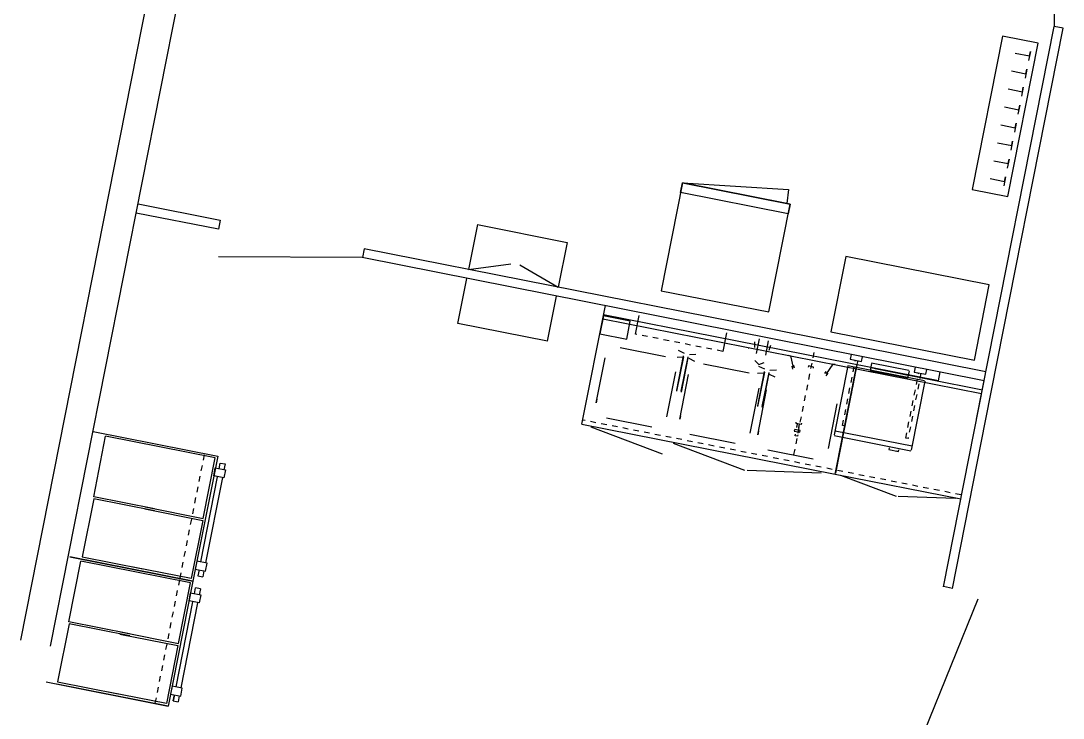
# Model space of a CAD drawing. Header units: metres. Extents: x 267365 to 277461, y 2088854 to 2108025.
# Drawn here: x 272977.82 to 272996.88, y 2096084.06 to 2096096.81 of the extents above; entities that cross this region are included whole.
import ezdxf

# ---------------------------------------------------------------- set-up
doc = ezdxf.new("R2010")
doc.units = ezdxf.units.M
for name, pattern in [('CENTER2', [1.125, 0.75, -0.125, 0.125, -0.125]), ('CONTINOUS', [2, 1, 1]), ('CONTINUA', [0]), ('DASHED', [0.75, 0.5, -0.25]), ('HIDDEN', [0.375, 0.25, -0.125])]:
    doc.linetypes.add(name, pattern=pattern)

msp = doc.modelspace()

# ---------------------------------------------------------------- linework, layer by layer
at = {"color": 30}
for p, q in [((272977.824, 2096085.48), (272984.294, 2096118.203)), ((272977.824, 2096085.48), (272984.294, 2096118.203)), ((272977.824, 2096085.48), (272984.294, 2096118.203)), ((272978.369, 2096085.373), (272984.828, 2096118.042)), ((272978.369, 2096085.373), (272984.828, 2096118.042)), ((272978.369, 2096085.373), (272984.828, 2096118.042)), ((272996.722, 2096096.705), (272996.73, 2096099.332)), ((272996.722, 2096096.705), (272996.73, 2096099.332)), ((272996.722, 2096096.705), (272996.73, 2096099.332)), ((272995.297, 2096089.526), (272996.717, 2096096.706)), ((272995.297, 2096089.526), (272996.717, 2096096.706)), ((272995.297, 2096089.526), (272996.717, 2096096.706)), ((272995.461, 2096089.493), (272996.881, 2096096.673)), ((272995.461, 2096089.493), (272996.881, 2096096.673)), ((272995.461, 2096089.493), (272996.881, 2096096.673)), ((272996.881, 2096096.673), (272996.717, 2096096.706)), ((272996.881, 2096096.673), (272996.717, 2096096.706)), ((272996.881, 2096096.673), (272996.717, 2096096.706)), ((272995.77, 2096096.527), (272995.216, 2096093.725)), ((272995.77, 2096096.527), (272995.216, 2096093.725)), ((272996.426, 2096096.398), (272995.77, 2096096.527)), ((272996.426, 2096096.398), (272995.77, 2096096.527)), ((272995.872, 2096093.596), (272996.426, 2096096.398)), ((272995.872, 2096093.596), (272996.426, 2096096.398)), ((272996.282, 2096096.249), (272996.249, 2096096.085)), ((272996.282, 2096096.249), (272996.249, 2096096.085)), ((272996.266, 2096096.167), (272996.282, 2096096.249)), ((272996.266, 2096096.167), (272996.282, 2096096.249)), ((272996.003, 2096096.219), (272996.266, 2096096.167)), ((272996.003, 2096096.219), (272996.266, 2096096.167)), ((272995.938, 2096095.891), (272996.201, 2096095.839)), ((272995.938, 2096095.891), (272996.201, 2096095.839)), ((272996.217, 2096095.921), (272996.184, 2096095.757)), ((272996.217, 2096095.921), (272996.184, 2096095.757)), ((272996.201, 2096095.839), (272996.217, 2096095.921)), ((272996.201, 2096095.839), (272996.217, 2096095.921)), ((272995.873, 2096095.563), (272996.136, 2096095.511)), ((272995.873, 2096095.563), (272996.136, 2096095.511)), ((272996.152, 2096095.593), (272996.12, 2096095.429)), ((272996.152, 2096095.593), (272996.12, 2096095.429)), ((272996.136, 2096095.511), (272996.152, 2096095.593)), ((272996.136, 2096095.511), (272996.152, 2096095.593)), ((272995.808, 2096095.235), (272996.071, 2096095.183)), ((272995.808, 2096095.235), (272996.071, 2096095.183)), ((272996.087, 2096095.265), (272996.055, 2096095.101)), ((272996.087, 2096095.265), (272996.055, 2096095.101)), ((272996.071, 2096095.183), (272996.087, 2096095.265)), ((272996.071, 2096095.183), (272996.087, 2096095.265)), ((272995.743, 2096094.906), (272996.006, 2096094.854)), ((272995.743, 2096094.906), (272996.006, 2096094.854)), ((272996.022, 2096094.936), (272995.99, 2096094.772)), ((272996.022, 2096094.936), (272995.99, 2096094.772)), ((272996.006, 2096094.854), (272996.022, 2096094.936)), ((272996.006, 2096094.854), (272996.022, 2096094.936)), ((272995.678, 2096094.578), (272995.941, 2096094.526)), ((272995.678, 2096094.578), (272995.941, 2096094.526)), ((272995.957, 2096094.608), (272995.925, 2096094.444)), ((272995.957, 2096094.608), (272995.925, 2096094.444)), ((272995.941, 2096094.526), (272995.957, 2096094.608)), ((272995.941, 2096094.526), (272995.957, 2096094.608)), ((272995.614, 2096094.25), (272995.876, 2096094.198)), ((272995.614, 2096094.25), (272995.876, 2096094.198)), ((272995.892, 2096094.28), (272995.86, 2096094.116)), ((272995.892, 2096094.28), (272995.86, 2096094.116)), ((272995.876, 2096094.198), (272995.892, 2096094.28)), ((272995.876, 2096094.198), (272995.892, 2096094.28)), ((272995.827, 2096093.952), (272995.795, 2096093.788)), ((272995.827, 2096093.952), (272995.795, 2096093.788)), ((272995.811, 2096093.87), (272995.827, 2096093.952)), ((272995.811, 2096093.87), (272995.827, 2096093.952)), ((272989.921, 2096093.843), (272989.532, 2096091.873)), ((272989.921, 2096093.843), (272989.532, 2096091.873)), ((272989.887, 2096093.667), (272989.921, 2096093.843)), ((272989.887, 2096093.667), (272989.921, 2096093.843)), ((272991.891, 2096093.454), (272989.921, 2096093.843)), ((272989.921, 2096093.843), (272991.891, 2096093.454)), ((272989.921, 2096093.843), (272989.921, 2096093.843)), ((272989.921, 2096093.843), (272991.858, 2096093.726)), ((272991.828, 2096093.466), (272989.921, 2096093.843)), ((272991.891, 2096093.454), (272989.921, 2096093.843)), ((272989.921, 2096093.843), (272991.891, 2096093.454)), ((272989.921, 2096093.843), (272989.921, 2096093.843)), ((272989.921, 2096093.843), (272991.858, 2096093.726)), ((272991.828, 2096093.466), (272989.921, 2096093.843)), ((272995.549, 2096093.922), (272995.811, 2096093.87)), ((272995.549, 2096093.922), (272995.811, 2096093.87)), ((272991.856, 2096093.278), (272989.887, 2096093.667)), ((272991.856, 2096093.278), (272989.887, 2096093.667)), ((272991.858, 2096093.726), (272991.828, 2096093.466)), ((272991.858, 2096093.726), (272991.828, 2096093.466)), ((272995.216, 2096093.725), (272995.872, 2096093.596)), ((272995.216, 2096093.725), (272995.872, 2096093.596)), ((272981.468, 2096093.159), (272979.967, 2096093.456)), ((272981.468, 2096093.159), (272979.967, 2096093.456)), ((272981.468, 2096093.159), (272979.967, 2096093.456)), ((272991.501, 2096091.484), (272991.891, 2096093.454)), ((272991.501, 2096091.484), (272991.891, 2096093.454)), ((272991.891, 2096093.454), (272991.856, 2096093.278)), ((272991.891, 2096093.454), (272991.856, 2096093.278)), ((272981.436, 2096092.996), (272979.935, 2096093.293)), ((272981.436, 2096092.996), (272979.935, 2096093.293)), ((272981.436, 2096092.996), (272979.935, 2096093.293)), ((272981.468, 2096093.16), (272981.436, 2096092.996)), ((272981.468, 2096093.16), (272981.436, 2096092.996)), ((272981.468, 2096093.16), (272981.436, 2096092.996)), ((272984.101, 2096092.638), (272984.07, 2096092.481)), ((272984.101, 2096092.638), (272984.07, 2096092.481)), ((272984.101, 2096092.638), (272984.07, 2096092.481)), ((272990.892, 2096091.296), (272984.101, 2096092.638)), ((272990.892, 2096091.296), (272984.101, 2096092.638)), ((272990.892, 2096091.296), (272984.101, 2096092.638)), ((272984.063, 2096092.482), (272981.435, 2096092.49)), ((272984.063, 2096092.482), (272981.435, 2096092.49)), ((272984.063, 2096092.482), (272981.435, 2096092.49)), ((272990.859, 2096091.132), (272984.063, 2096092.482)), ((272990.859, 2096091.132), (272984.063, 2096092.482)), ((272990.859, 2096091.132), (272984.063, 2096092.482)), ((272992.905, 2096092.501), (272992.632, 2096091.122)), ((272992.905, 2096092.501), (272992.632, 2096091.122)), ((272995.531, 2096091.982), (272992.905, 2096092.501)), ((272995.531, 2096091.982), (272992.905, 2096092.501)), ((272986.01, 2096092.261), (272986.781, 2096092.367)), ((272986.01, 2096092.261), (272986.781, 2096092.367)), ((272986.01, 2096092.261), (272986.781, 2096092.367)), ((272986.945, 2096092.344), (272987.651, 2096091.937)), ((272986.945, 2096092.344), (272987.651, 2096091.937)), ((272986.945, 2096092.344), (272987.651, 2096091.937)), ((272989.532, 2096091.873), (272991.501, 2096091.484)), ((272989.532, 2096091.873), (272991.501, 2096091.484)), ((272995.258, 2096090.603), (272995.531, 2096091.982)), ((272995.258, 2096090.603), (272995.531, 2096091.982)), ((272995.468, 2096090.391), (272990.892, 2096091.296)), ((272995.468, 2096090.391), (272990.892, 2096091.296)), ((272995.468, 2096090.391), (272990.892, 2096091.296)), ((272995.436, 2096090.227), (272990.859, 2096091.132)), ((272995.436, 2096090.227), (272990.859, 2096091.132)), ((272995.436, 2096090.227), (272990.859, 2096091.132)), ((272992.632, 2096091.122), (272995.258, 2096090.603)), ((272992.632, 2096091.122), (272995.258, 2096090.603)), ((272994.855, 2096086.429), (272995.461, 2096089.493)), ((272994.855, 2096086.429), (272995.461, 2096089.493)), ((272994.855, 2096086.429), (272995.461, 2096089.493)), ((272994.855, 2096086.429), (272994.691, 2096086.461)), ((272994.855, 2096086.429), (272994.691, 2096086.461)), ((272994.855, 2096086.429), (272994.691, 2096086.461)), ((272994.342, 2096083.802), (272995.325, 2096086.239)), ((272994.342, 2096083.802), (272995.325, 2096086.239)), ((272994.342, 2096083.802), (272995.325, 2096086.239))]:
    msp.add_line(p, q, dxfattribs=at)
at = {"color": 30, "linetype": 'ByBlock', "ltscale": 15}
for p, q in [((272986.172, 2096093.082), (272986.01, 2096092.261)), ((272986.172, 2096093.082), (272986.01, 2096092.261)), ((272986.172, 2096093.082), (272986.01, 2096092.261)), ((272986.172, 2096093.082), (272987.813, 2096092.757)), ((272986.172, 2096093.082), (272987.813, 2096092.757)), ((272986.172, 2096093.082), (272987.813, 2096092.757)), ((272987.813, 2096092.757), (272987.651, 2096091.937)), ((272987.813, 2096092.757), (272987.651, 2096091.937)), ((272987.813, 2096092.757), (272987.651, 2096091.937)), ((272985.815, 2096091.276), (272985.977, 2096092.096)), ((272985.815, 2096091.276), (272985.977, 2096092.096)), ((272985.815, 2096091.276), (272985.977, 2096092.096)), ((272987.456, 2096090.951), (272987.618, 2096091.772)), ((272987.456, 2096090.951), (272987.618, 2096091.772)), ((272987.456, 2096090.951), (272987.618, 2096091.772)), ((272987.456, 2096090.951), (272985.815, 2096091.276)), ((272987.456, 2096090.951), (272985.815, 2096091.276)), ((272987.456, 2096090.951), (272985.815, 2096091.276))]:
    msp.add_line(p, q, dxfattribs=at)
at = {"color": 30, "linetype": 'ByBlock'}
msp.add_line((272988.083, 2096089.433), (272988.512, 2096091.603), dxfattribs=at)
msp.add_line((272988.083, 2096089.433), (272988.512, 2096091.603), dxfattribs=at)
msp.add_line((272988.083, 2096089.433), (272988.512, 2096091.603), dxfattribs=at)
at = {"color": 30, "ltscale": 0.1}
for p, q in [((272988.474, 2096091.413), (272988.409, 2096091.084)), ((272988.474, 2096091.413), (272988.409, 2096091.084)), ((272988.966, 2096091.315), (272988.474, 2096091.413)), ((272988.966, 2096091.315), (272988.474, 2096091.413)), ((272994.6, 2096090.222), (272988.478, 2096091.432)), ((272994.6, 2096090.222), (272988.478, 2096091.432)), ((272994.6, 2096090.222), (272988.478, 2096091.432)), ((272988.902, 2096090.987), (272988.966, 2096091.315)), ((272988.902, 2096090.987), (272988.966, 2096091.315)), ((272988.409, 2096091.084), (272988.902, 2096090.987)), ((272988.409, 2096091.084), (272988.902, 2096090.987)), ((272991.322, 2096090.99), (272991.27, 2096090.724)), ((272991.322, 2096090.99), (272991.27, 2096090.724)), ((272991.322, 2096090.99), (272991.27, 2096090.724)), ((272991.49, 2096090.957), (272991.437, 2096090.691)), ((272991.49, 2096090.957), (272991.437, 2096090.691)), ((272991.49, 2096090.957), (272991.437, 2096090.691)), ((272989.613, 2096090.665), (272988.782, 2096090.829)), ((272989.613, 2096090.665), (272988.782, 2096090.829)), ((272989.613, 2096090.665), (272988.782, 2096090.829)), ((272989.956, 2096090.726), (272989.848, 2096090.778)), ((272989.956, 2096090.726), (272989.848, 2096090.778)), ((272989.956, 2096090.726), (272989.848, 2096090.778)), ((272990.049, 2096090.707), (272990.168, 2096090.715)), ((272990.049, 2096090.707), (272990.168, 2096090.715)), ((272990.049, 2096090.707), (272990.168, 2096090.715)), ((272988.344, 2096089.824), (272988.507, 2096090.645)), ((272988.344, 2096089.824), (272988.507, 2096090.645)), ((272988.344, 2096089.824), (272988.507, 2096090.645)), ((272989.937, 2096090.663), (272989.812, 2096090.036)), ((272989.937, 2096090.663), (272989.812, 2096090.036)), ((272989.937, 2096090.663), (272989.812, 2096090.036)), ((272989.816, 2096090.051), (272989.94, 2096090.679)), ((272989.816, 2096090.051), (272989.94, 2096090.679)), ((272989.816, 2096090.051), (272989.94, 2096090.679)), ((272989.942, 2096090.657), (272989.823, 2096090.65)), ((272989.942, 2096090.657), (272989.823, 2096090.65)), ((272989.942, 2096090.657), (272989.823, 2096090.65)), ((272990.019, 2096090.647), (272989.895, 2096090.02)), ((272990.019, 2096090.647), (272989.895, 2096090.02)), ((272990.019, 2096090.647), (272989.895, 2096090.02)), ((272989.898, 2096090.035), (272990.022, 2096090.663)), ((272989.898, 2096090.035), (272990.022, 2096090.663)), ((272989.898, 2096090.035), (272990.022, 2096090.663)), ((272990.035, 2096090.639), (272990.142, 2096090.587)), ((272990.035, 2096090.639), (272990.142, 2096090.587)), ((272990.035, 2096090.639), (272990.142, 2096090.587)), ((272991.139, 2096090.363), (272990.308, 2096090.528)), ((272991.139, 2096090.363), (272990.308, 2096090.528)), ((272991.139, 2096090.363), (272990.308, 2096090.528)), ((272991.32, 2096090.526), (272991.243, 2096090.595)), ((272991.32, 2096090.526), (272991.243, 2096090.595)), ((272991.32, 2096090.526), (272991.243, 2096090.595)), ((272991.32, 2096090.526), (272991.417, 2096090.561)), ((272991.32, 2096090.526), (272991.417, 2096090.561)), ((272991.32, 2096090.526), (272991.417, 2096090.561)), ((272989.635, 2096089.569), (272989.797, 2096090.39)), ((272989.635, 2096089.569), (272989.797, 2096090.39)), ((272989.635, 2096089.569), (272989.797, 2096090.39)), ((272989.87, 2096089.523), (272990.033, 2096090.343)), ((272989.87, 2096089.523), (272990.033, 2096090.343)), ((272989.87, 2096089.523), (272990.033, 2096090.343)), ((272991.411, 2096090.367), (272991.292, 2096090.359)), ((272991.411, 2096090.367), (272991.292, 2096090.359)), ((272991.411, 2096090.367), (272991.292, 2096090.359)), ((272991.419, 2096090.381), (272991.295, 2096089.753)), ((272991.419, 2096090.381), (272991.295, 2096089.753)), ((272991.419, 2096090.381), (272991.295, 2096089.753)), ((272991.298, 2096089.769), (272991.422, 2096090.396)), ((272991.298, 2096089.769), (272991.422, 2096090.396)), ((272991.298, 2096089.769), (272991.422, 2096090.396)), ((272991.425, 2096090.435), (272991.317, 2096090.488)), ((272991.425, 2096090.435), (272991.317, 2096090.488)), ((272991.425, 2096090.435), (272991.317, 2096090.488)), ((272991.501, 2096090.365), (272991.377, 2096089.737)), ((272991.501, 2096090.365), (272991.377, 2096089.737)), ((272991.501, 2096090.365), (272991.377, 2096089.737)), ((272991.38, 2096089.753), (272991.504, 2096090.38)), ((272991.38, 2096089.753), (272991.504, 2096090.38)), ((272991.38, 2096089.753), (272991.504, 2096090.38)), ((272991.504, 2096090.349), (272991.611, 2096090.296)), ((272991.504, 2096090.349), (272991.611, 2096090.296)), ((272991.504, 2096090.349), (272991.611, 2096090.296)), ((272991.518, 2096090.417), (272991.637, 2096090.425)), ((272991.518, 2096090.417), (272991.637, 2096090.425)), ((272991.518, 2096090.417), (272991.637, 2096090.425)), ((272992.225, 2096090.496), (272992.221, 2096090.473)), ((272992.225, 2096090.496), (272992.221, 2096090.473)), ((272992.225, 2096090.496), (272992.221, 2096090.473)), ((272992.318, 2096090.477), (272992.225, 2096090.496)), ((272992.318, 2096090.477), (272992.225, 2096090.496)), ((272992.318, 2096090.477), (272992.225, 2096090.496)), ((272992.314, 2096090.454), (272992.318, 2096090.477)), ((272992.314, 2096090.454), (272992.318, 2096090.477)), ((272992.314, 2096090.454), (272992.318, 2096090.477)), ((272992.946, 2096090.499), (272992.696, 2096089.235)), ((272992.946, 2096090.499), (272992.696, 2096089.235)), ((272992.946, 2096090.499), (272992.696, 2096089.235)), ((272994.348, 2096090.222), (272992.946, 2096090.499)), ((272994.348, 2096090.222), (272992.946, 2096090.499)), ((272994.348, 2096090.222), (272992.946, 2096090.499)), ((272994.355, 2096090.221), (272994.105, 2096088.956)), ((272994.355, 2096090.221), (272994.105, 2096088.956)), ((272994.355, 2096090.221), (272994.105, 2096088.956)), ((272991.161, 2096089.268), (272991.323, 2096090.088)), ((272991.161, 2096089.268), (272991.323, 2096090.088)), ((272991.161, 2096089.268), (272991.323, 2096090.088)), ((272991.298, 2096089.24), (272991.46, 2096090.061)), ((272991.298, 2096089.24), (272991.46, 2096090.061)), ((272991.298, 2096089.24), (272991.46, 2096090.061)), ((272988.357, 2096089.889), (272988.344, 2096089.824)), ((272988.357, 2096089.889), (272988.344, 2096089.824)), ((272988.357, 2096089.889), (272988.344, 2096089.824)), ((272992.588, 2096088.985), (272992.751, 2096089.806)), ((272992.588, 2096088.985), (272992.751, 2096089.806)), ((272992.588, 2096088.985), (272992.751, 2096089.806)), ((272989.883, 2096089.587), (272989.87, 2096089.523)), ((272989.883, 2096089.587), (272989.87, 2096089.523)), ((272989.883, 2096089.587), (272989.87, 2096089.523)), ((272988.529, 2096089.549), (272989.36, 2096089.385)), ((272988.529, 2096089.549), (272989.36, 2096089.385)), ((272988.529, 2096089.549), (272989.36, 2096089.385)), ((272992.013, 2096089.374), (272992.025, 2096089.434)), ((272992.013, 2096089.374), (272992.025, 2096089.434)), ((272992.013, 2096089.374), (272992.025, 2096089.434)), ((272992.014, 2096089.379), (272992.026, 2096089.44)), ((272992.014, 2096089.379), (272992.026, 2096089.44)), ((272992.014, 2096089.379), (272992.026, 2096089.44)), ((272992.048, 2096089.367), (272992.06, 2096089.427)), ((272992.048, 2096089.367), (272992.06, 2096089.427)), ((272992.048, 2096089.367), (272992.06, 2096089.427)), ((272992.049, 2096089.372), (272992.061, 2096089.433)), ((272992.049, 2096089.372), (272992.061, 2096089.433)), ((272992.049, 2096089.372), (272992.061, 2096089.433)), ((272979.146, 2096089.3), (272981.423, 2096088.85)), ((272979.146, 2096089.3), (272981.423, 2096088.85)), ((272979.146, 2096089.3), (272981.423, 2096088.85)), ((272979.156, 2096088.105), (272979.375, 2096089.215)), ((272979.156, 2096088.105), (272979.375, 2096089.215)), ((272979.156, 2096088.105), (272979.375, 2096089.215)), ((272981.376, 2096088.819), (272979.375, 2096089.215)), ((272981.376, 2096088.819), (272979.375, 2096089.215)), ((272981.376, 2096088.819), (272979.375, 2096089.215)), ((272990.055, 2096089.248), (272990.886, 2096089.083)), ((272990.055, 2096089.248), (272990.886, 2096089.083)), ((272990.055, 2096089.248), (272990.886, 2096089.083)), ((272991.311, 2096089.305), (272991.298, 2096089.24)), ((272991.311, 2096089.305), (272991.298, 2096089.24)), ((272991.311, 2096089.305), (272991.298, 2096089.24)), ((272991.973, 2096089.337), (272991.966, 2096089.303)), ((272991.973, 2096089.337), (272991.966, 2096089.303)), ((272991.973, 2096089.337), (272991.966, 2096089.303)), ((272991.966, 2096089.303), (272992.064, 2096089.283)), ((272991.966, 2096089.303), (272992.064, 2096089.283)), ((272991.966, 2096089.303), (272992.064, 2096089.283)), ((272992.071, 2096089.318), (272991.973, 2096089.337)), ((272992.071, 2096089.318), (272991.973, 2096089.337)), ((272992.071, 2096089.318), (272991.973, 2096089.337)), ((272992.064, 2096089.283), (272992.071, 2096089.318)), ((272992.064, 2096089.283), (272992.071, 2096089.318)), ((272992.064, 2096089.283), (272992.071, 2096089.318)), ((272992.694, 2096089.224), (272994.096, 2096088.947)), ((272992.694, 2096089.224), (272994.096, 2096088.947)), ((272992.694, 2096089.224), (272994.096, 2096088.947)), ((272981.423, 2096088.85), (272980.971, 2096086.564)), ((272981.423, 2096088.85), (272980.971, 2096086.564)), ((272981.423, 2096088.85), (272980.971, 2096086.564)), ((272981.157, 2096087.71), (272981.376, 2096088.819)), ((272981.157, 2096087.71), (272981.376, 2096088.819)), ((272981.157, 2096087.71), (272981.376, 2096088.819)), ((272991.482, 2096088.965), (272992.313, 2096088.801)), ((272991.482, 2096088.965), (272992.313, 2096088.801)), ((272991.482, 2096088.965), (272992.313, 2096088.801)), ((272981.351, 2096088.485), (272981.379, 2096088.631)), ((272981.351, 2096088.485), (272981.379, 2096088.631)), ((272981.351, 2096088.485), (272981.379, 2096088.631)), ((272981.379, 2096088.631), (272981.564, 2096088.595)), ((272981.379, 2096088.631), (272981.564, 2096088.595)), ((272981.379, 2096088.631), (272981.564, 2096088.595)), ((272981.45, 2096088.617), (272981.471, 2096088.722)), ((272981.45, 2096088.617), (272981.471, 2096088.722)), ((272981.45, 2096088.617), (272981.471, 2096088.722)), ((272981.471, 2096088.722), (272981.558, 2096088.704)), ((272981.471, 2096088.722), (272981.558, 2096088.704)), ((272981.471, 2096088.722), (272981.558, 2096088.704)), ((272981.558, 2096088.704), (272981.538, 2096088.6)), ((272981.558, 2096088.704), (272981.538, 2096088.6)), ((272981.558, 2096088.704), (272981.538, 2096088.6)), ((272981.114, 2096086.915), (272981.421, 2096088.471)), ((272981.114, 2096086.915), (272981.421, 2096088.471)), ((272981.114, 2096086.915), (272981.421, 2096088.471)), ((272981.509, 2096088.454), (272981.201, 2096086.898)), ((272981.509, 2096088.454), (272981.201, 2096086.898)), ((272981.509, 2096088.454), (272981.201, 2096086.898)), ((272981.536, 2096088.449), (272981.351, 2096088.485)), ((272981.536, 2096088.449), (272981.351, 2096088.485)), ((272981.536, 2096088.449), (272981.351, 2096088.485)), ((272981.564, 2096088.595), (272981.536, 2096088.449)), ((272981.564, 2096088.595), (272981.536, 2096088.449)), ((272981.564, 2096088.595), (272981.536, 2096088.449)), ((272979.157, 2096088.065), (272978.948, 2096087.005)), ((272979.157, 2096088.065), (272978.948, 2096087.005)), ((272979.157, 2096088.065), (272978.948, 2096087.005)), ((272980.265, 2096087.886), (272979.156, 2096088.105)), ((272980.265, 2096087.886), (272979.156, 2096088.105)), ((272980.265, 2096087.886), (272979.156, 2096088.105)), ((272980.267, 2096087.845), (272979.157, 2096088.065)), ((272980.267, 2096087.845), (272979.157, 2096088.065)), ((272980.267, 2096087.845), (272979.157, 2096088.065)), ((272980.089, 2096087.881), (272981.149, 2096087.671)), ((272980.089, 2096087.881), (272981.149, 2096087.671)), ((272980.089, 2096087.881), (272981.149, 2096087.671)), ((272980.097, 2096087.919), (272981.157, 2096087.71)), ((272980.097, 2096087.919), (272981.157, 2096087.71)), ((272980.097, 2096087.919), (272981.157, 2096087.71)), ((272981.149, 2096087.671), (272980.94, 2096086.611)), ((272981.149, 2096087.671), (272980.94, 2096086.611)), ((272981.149, 2096087.671), (272980.94, 2096086.611)), ((272978.704, 2096085.819), (272978.923, 2096086.929)), ((272978.704, 2096085.819), (272978.923, 2096086.929)), ((272978.704, 2096085.819), (272978.923, 2096086.929)), ((272980.971, 2096086.564), (272978.721, 2096087.009)), ((272978.721, 2096087.009), (272980.971, 2096086.564)), ((272980.971, 2096086.564), (272978.721, 2096087.009)), ((272978.721, 2096087.009), (272980.971, 2096086.564)), ((272980.971, 2096086.564), (272978.721, 2096087.009)), ((272978.721, 2096087.009), (272980.971, 2096086.564)), ((272980.924, 2096086.533), (272978.923, 2096086.929)), ((272980.924, 2096086.533), (272978.923, 2096086.929)), ((272980.924, 2096086.533), (272978.923, 2096086.929)), ((272978.948, 2096087.005), (272980.057, 2096086.785)), ((272978.948, 2096087.005), (272980.057, 2096086.785)), ((272978.948, 2096087.005), (272980.057, 2096086.785)), ((272981.043, 2096086.929), (272981.014, 2096086.783)), ((272981.043, 2096086.929), (272981.014, 2096086.783)), ((272981.043, 2096086.929), (272981.014, 2096086.783)), ((272981.228, 2096086.892), (272981.043, 2096086.929)), ((272981.228, 2096086.892), (272981.043, 2096086.929)), ((272981.228, 2096086.892), (272981.043, 2096086.929)), ((272980.94, 2096086.611), (272979.879, 2096086.82)), ((272980.94, 2096086.611), (272979.879, 2096086.82)), ((272980.94, 2096086.611), (272979.879, 2096086.82)), ((272981.014, 2096086.783), (272981.199, 2096086.747)), ((272981.014, 2096086.783), (272981.199, 2096086.747)), ((272981.014, 2096086.783), (272981.199, 2096086.747)), ((272981.085, 2096086.769), (272981.063, 2096086.66)), ((272981.085, 2096086.769), (272981.063, 2096086.66)), ((272981.085, 2096086.769), (272981.063, 2096086.66)), ((272981.172, 2096086.752), (272981.151, 2096086.642)), ((272981.172, 2096086.752), (272981.151, 2096086.642)), ((272981.172, 2096086.752), (272981.151, 2096086.642)), ((272981.199, 2096086.747), (272981.228, 2096086.892)), ((272981.199, 2096086.747), (272981.228, 2096086.892)), ((272981.199, 2096086.747), (272981.228, 2096086.892)), ((272980.971, 2096086.564), (272980.519, 2096084.278)), ((272980.971, 2096086.564), (272980.519, 2096084.278)), ((272980.971, 2096086.564), (272980.519, 2096084.278)), ((272980.705, 2096085.424), (272980.924, 2096086.533)), ((272980.705, 2096085.424), (272980.924, 2096086.533)), ((272980.705, 2096085.424), (272980.924, 2096086.533)), ((272981.063, 2096086.66), (272981.151, 2096086.642)), ((272981.063, 2096086.66), (272981.151, 2096086.642)), ((272981.063, 2096086.66), (272981.151, 2096086.642)), ((272980.899, 2096086.199), (272980.927, 2096086.345)), ((272980.899, 2096086.199), (272980.927, 2096086.345)), ((272980.899, 2096086.199), (272980.927, 2096086.345)), ((272980.927, 2096086.345), (272981.112, 2096086.309)), ((272980.927, 2096086.345), (272981.112, 2096086.309)), ((272980.927, 2096086.345), (272981.112, 2096086.309)), ((272980.998, 2096086.331), (272981.02, 2096086.441)), ((272980.998, 2096086.331), (272981.02, 2096086.441)), ((272980.998, 2096086.331), (272981.02, 2096086.441)), ((272981.107, 2096086.423), (272981.02, 2096086.441)), ((272981.107, 2096086.423), (272981.02, 2096086.441)), ((272981.107, 2096086.423), (272981.02, 2096086.441)), ((272981.107, 2096086.423), (272981.086, 2096086.314)), ((272981.107, 2096086.423), (272981.086, 2096086.314)), ((272981.107, 2096086.423), (272981.086, 2096086.314)), ((272980.662, 2096084.629), (272980.969, 2096086.185)), ((272980.662, 2096084.629), (272980.969, 2096086.185)), ((272980.662, 2096084.629), (272980.969, 2096086.185)), ((272981.057, 2096086.168), (272980.749, 2096084.612)), ((272981.057, 2096086.168), (272980.749, 2096084.612)), ((272981.057, 2096086.168), (272980.749, 2096084.612)), ((272981.084, 2096086.163), (272980.899, 2096086.199)), ((272981.084, 2096086.163), (272980.899, 2096086.199)), ((272981.084, 2096086.163), (272980.899, 2096086.199)), ((272981.112, 2096086.309), (272981.084, 2096086.163)), ((272981.112, 2096086.309), (272981.084, 2096086.163)), ((272981.112, 2096086.309), (272981.084, 2096086.163)), ((272978.705, 2096085.779), (272978.496, 2096084.718)), ((272978.705, 2096085.779), (272978.496, 2096084.718)), ((272978.705, 2096085.779), (272978.496, 2096084.718)), ((272979.813, 2096085.6), (272978.704, 2096085.819)), ((272979.813, 2096085.6), (272978.704, 2096085.819)), ((272979.813, 2096085.6), (272978.704, 2096085.819)), ((272979.815, 2096085.559), (272978.705, 2096085.779)), ((272979.815, 2096085.559), (272978.705, 2096085.779)), ((272979.815, 2096085.559), (272978.705, 2096085.779)), ((272979.637, 2096085.594), (272980.697, 2096085.385)), ((272979.637, 2096085.594), (272980.697, 2096085.385)), ((272979.637, 2096085.594), (272980.697, 2096085.385)), ((272979.645, 2096085.633), (272980.705, 2096085.424)), ((272979.645, 2096085.633), (272980.705, 2096085.424)), ((272979.645, 2096085.633), (272980.705, 2096085.424)), ((272980.697, 2096085.385), (272980.488, 2096084.325)), ((272980.697, 2096085.385), (272980.488, 2096084.325)), ((272980.697, 2096085.385), (272980.488, 2096084.325)), ((272978.288, 2096084.719), (272980.519, 2096084.278)), ((272978.288, 2096084.719), (272980.519, 2096084.278)), ((272978.288, 2096084.719), (272980.519, 2096084.278)), ((272980.519, 2096084.278), (272978.485, 2096084.68)), ((272980.519, 2096084.278), (272978.485, 2096084.68)), ((272980.519, 2096084.278), (272978.485, 2096084.68)), ((272978.496, 2096084.718), (272979.605, 2096084.499)), ((272978.496, 2096084.718), (272979.605, 2096084.499)), ((272978.496, 2096084.718), (272979.605, 2096084.499)), ((272980.591, 2096084.643), (272980.562, 2096084.497)), ((272980.591, 2096084.643), (272980.562, 2096084.497)), ((272980.591, 2096084.643), (272980.562, 2096084.497)), ((272980.776, 2096084.606), (272980.591, 2096084.643)), ((272980.776, 2096084.606), (272980.591, 2096084.643)), ((272980.776, 2096084.606), (272980.591, 2096084.643)), ((272980.488, 2096084.325), (272979.427, 2096084.534)), ((272980.488, 2096084.325), (272979.427, 2096084.534)), ((272980.488, 2096084.325), (272979.427, 2096084.534)), ((272980.562, 2096084.497), (272980.747, 2096084.46)), ((272980.562, 2096084.497), (272980.747, 2096084.46)), ((272980.562, 2096084.497), (272980.747, 2096084.46)), ((272980.611, 2096084.374), (272980.633, 2096084.483)), ((272980.633, 2096084.483), (272980.611, 2096084.374)), ((272980.611, 2096084.374), (272980.633, 2096084.483)), ((272980.633, 2096084.483), (272980.611, 2096084.374)), ((272980.611, 2096084.374), (272980.633, 2096084.483)), ((272980.633, 2096084.483), (272980.611, 2096084.374)), ((272980.72, 2096084.466), (272980.699, 2096084.356)), ((272980.72, 2096084.466), (272980.699, 2096084.356)), ((272980.72, 2096084.466), (272980.699, 2096084.356)), ((272980.747, 2096084.46), (272980.776, 2096084.606)), ((272980.747, 2096084.46), (272980.776, 2096084.606)), ((272980.747, 2096084.46), (272980.776, 2096084.606)), ((272980.611, 2096084.374), (272980.699, 2096084.356)), ((272980.611, 2096084.374), (272980.699, 2096084.356)), ((272980.611, 2096084.374), (272980.699, 2096084.356))]:
    msp.add_line(p, q, dxfattribs=at)
at = {"color": 30, "linetype": 'CONTINUA', "ltscale": 0.1}
for p, q in [((272988.464, 2096091.36), (272995.389, 2096089.991)), ((272988.464, 2096091.36), (272995.389, 2096089.991)), ((272988.464, 2096091.36), (272995.389, 2096089.991)), ((272993.376, 2096090.542), (272993.35, 2096090.412)), ((272993.376, 2096090.542), (272993.35, 2096090.412)), ((272993.376, 2096090.542), (272993.35, 2096090.412)), ((272994.059, 2096090.411), (272993.377, 2096090.546)), ((272994.059, 2096090.411), (272993.377, 2096090.546)), ((272994.059, 2096090.411), (272993.377, 2096090.546)), ((272992.714, 2096088.518), (272993.103, 2096090.487)), ((272992.714, 2096088.518), (272993.103, 2096090.487)), ((272992.714, 2096088.518), (272993.103, 2096090.487)), ((272993.109, 2096090.516), (272992.717, 2096088.536)), ((272993.109, 2096090.516), (272992.717, 2096088.536)), ((272993.109, 2096090.516), (272992.717, 2096088.536)), ((272993.351, 2096090.415), (272994.044, 2096090.278)), ((272993.351, 2096090.415), (272994.044, 2096090.278)), ((272993.351, 2096090.415), (272994.044, 2096090.278)), ((272994.05, 2096090.325), (272993.362, 2096090.461)), ((272994.05, 2096090.325), (272993.362, 2096090.461)), ((272994.05, 2096090.325), (272993.362, 2096090.461)), ((272993.444, 2096090.45), (272995.404, 2096090.063)), ((272993.444, 2096090.45), (272995.404, 2096090.063)), ((272993.444, 2096090.45), (272995.404, 2096090.063)), ((272994.043, 2096090.275), (272994.069, 2096090.405)), ((272994.043, 2096090.275), (272994.069, 2096090.405)), ((272994.043, 2096090.275), (272994.069, 2096090.405)), ((272994.626, 2096090.389), (272994.593, 2096090.223)), ((272994.626, 2096090.389), (272994.593, 2096090.223)), ((272994.626, 2096090.389), (272994.593, 2096090.223)), ((272994.695, 2096086.46), (272995.436, 2096090.227)), ((272994.695, 2096086.46), (272995.436, 2096090.227)), ((272994.695, 2096086.46), (272995.436, 2096090.227)), ((272988.083, 2096089.433), (272992.714, 2096088.518)), ((272988.083, 2096089.433), (272992.714, 2096088.518)), ((272988.083, 2096089.433), (272992.714, 2096088.518)), ((272988.245, 2096089.384), (272989.55, 2096088.887)), ((272988.245, 2096089.384), (272989.55, 2096088.887)), ((272988.245, 2096089.384), (272989.55, 2096088.887)), ((272989.751, 2096089.086), (272991.057, 2096088.589)), ((272989.751, 2096089.086), (272991.057, 2096088.589)), ((272989.751, 2096089.086), (272991.057, 2096088.589)), ((272992.455, 2096088.539), (272991.105, 2096088.584)), ((272992.455, 2096088.539), (272991.105, 2096088.584)), ((272992.455, 2096088.539), (272991.105, 2096088.584)), ((272992.714, 2096088.518), (272995.008, 2096088.064)), ((272992.714, 2096088.518), (272995.008, 2096088.064)), ((272992.714, 2096088.518), (272995.008, 2096088.064)), ((272992.81, 2096088.5), (272993.826, 2096088.113)), ((272992.81, 2096088.5), (272993.826, 2096088.113)), ((272992.81, 2096088.5), (272993.826, 2096088.113)), ((272994.913, 2096088.074), (272993.863, 2096088.109)), ((272994.913, 2096088.074), (272993.863, 2096088.109)), ((272994.913, 2096088.074), (272993.863, 2096088.109))]:
    msp.add_line(p, q, dxfattribs=at)
at = {"color": 30, "linetype": 'Continuous', "ltscale": 0.1}
for p, q in [((272989.061, 2096091.079), (272989.128, 2096091.418)), ((272989.061, 2096091.079), (272989.128, 2096091.418)), ((272989.061, 2096091.079), (272989.128, 2096091.418)), ((272990.723, 2096091.103), (272990.656, 2096090.763)), ((272990.723, 2096091.103), (272990.656, 2096090.763)), ((272990.723, 2096091.103), (272990.656, 2096090.763)), ((272993.007, 2096090.707), (272992.989, 2096090.618)), ((272993.007, 2096090.707), (272992.989, 2096090.618)), ((272993.007, 2096090.707), (272992.989, 2096090.618)), ((272992.989, 2096090.618), (272993.197, 2096090.577)), ((272992.989, 2096090.618), (272993.197, 2096090.577)), ((272992.989, 2096090.618), (272993.197, 2096090.577)), ((272993.197, 2096090.577), (272993.215, 2096090.666)), ((272993.197, 2096090.577), (272993.215, 2096090.666)), ((272993.197, 2096090.577), (272993.215, 2096090.666)), ((272994.178, 2096090.475), (272994.16, 2096090.386)), ((272994.178, 2096090.475), (272994.16, 2096090.386)), ((272994.178, 2096090.475), (272994.16, 2096090.386)), ((272994.16, 2096090.386), (272994.368, 2096090.345)), ((272994.16, 2096090.386), (272994.368, 2096090.345)), ((272994.16, 2096090.386), (272994.368, 2096090.345)), ((272994.368, 2096090.345), (272994.386, 2096090.434)), ((272994.368, 2096090.345), (272994.386, 2096090.434)), ((272994.368, 2096090.345), (272994.386, 2096090.434)), ((272992.713, 2096089.313), (272994.119, 2096089.035)), ((272992.713, 2096089.313), (272994.119, 2096089.035)), ((272992.713, 2096089.313), (272994.119, 2096089.035)), ((272993.701, 2096088.997), (272993.695, 2096088.968)), ((272993.701, 2096088.997), (272993.695, 2096088.968)), ((272993.701, 2096088.997), (272993.695, 2096088.968)), ((272993.695, 2096088.968), (272993.871, 2096088.933)), ((272993.695, 2096088.968), (272993.871, 2096088.933)), ((272993.695, 2096088.968), (272993.871, 2096088.933)), ((272993.871, 2096088.933), (272993.842, 2096088.939)), ((272993.871, 2096088.933), (272993.842, 2096088.939)), ((272993.871, 2096088.933), (272993.842, 2096088.939)), ((272993.871, 2096088.933), (272993.877, 2096088.961)), ((272993.871, 2096088.933), (272993.877, 2096088.961)), ((272993.871, 2096088.933), (272993.877, 2096088.961))]:
    msp.add_line(p, q, dxfattribs=at)
at = {"color": 30, "linetype": 'CENTER2', "ltscale": 0.1}
for p, q in [((272990.656, 2096090.763), (272989.061, 2096091.079)), ((272990.656, 2096090.763), (272989.061, 2096091.079)), ((272990.656, 2096090.763), (272989.061, 2096091.079)), ((272992.322, 2096090.742), (272991.941, 2096088.817)), ((272992.322, 2096090.742), (272991.941, 2096088.817)), ((272992.322, 2096090.742), (272991.941, 2096088.817))]:
    msp.add_line(p, q, dxfattribs=at)
at = {"color": 30, "linetype": 'DASHED', "ltscale": 0.1}
for p, q in [((272991.241, 2096090.837), (272991.25, 2096091.007)), ((272991.241, 2096090.837), (272991.25, 2096091.007)), ((272991.241, 2096090.837), (272991.25, 2096091.007)), ((272991.503, 2096090.785), (272991.56, 2096090.946)), ((272991.503, 2096090.785), (272991.56, 2096090.946)), ((272991.503, 2096090.785), (272991.56, 2096090.946)), ((272991.127, 2096090.823), (272991.136, 2096090.821)), ((272991.127, 2096090.823), (272991.136, 2096090.821)), ((272991.127, 2096090.823), (272991.136, 2096090.821)), ((272992.848, 2096089.407), (272993.084, 2096090.602)), ((272992.848, 2096089.407), (272993.084, 2096090.602)), ((272992.848, 2096089.407), (272993.084, 2096090.602)), ((272993.125, 2096090.594), (272992.889, 2096089.399)), ((272993.125, 2096090.594), (272992.889, 2096089.399)), ((272993.125, 2096090.594), (272992.889, 2096089.399)), ((272994.004, 2096089.178), (272994.24, 2096090.373)), ((272994.004, 2096089.178), (272994.24, 2096090.373)), ((272994.004, 2096089.178), (272994.24, 2096090.373)), ((272994.281, 2096090.365), (272994.045, 2096089.17)), ((272994.281, 2096090.365), (272994.045, 2096089.17)), ((272994.281, 2096090.365), (272994.045, 2096089.17)), ((272992.889, 2096089.399), (272992.848, 2096089.407)), ((272992.889, 2096089.399), (272992.848, 2096089.407)), ((272992.889, 2096089.399), (272992.848, 2096089.407)), ((272994.045, 2096089.17), (272994.004, 2096089.178)), ((272994.045, 2096089.17), (272994.004, 2096089.178)), ((272994.045, 2096089.17), (272994.004, 2096089.178)), ((272980.735, 2096086.617), (272981.183, 2096088.881)), ((272980.735, 2096086.617), (272981.183, 2096088.881)), ((272980.735, 2096086.617), (272981.183, 2096088.881)), ((272980.283, 2096084.331), (272980.731, 2096086.595)), ((272980.283, 2096084.331), (272980.731, 2096086.595)), ((272980.283, 2096084.331), (272980.731, 2096086.595))]:
    msp.add_line(p, q, dxfattribs=at)
at = {"color": 30, "linetype": 'CONTINOUS', "ltscale": 0.1}
for p, q in [((272991.853, 2096090.691), (272991.897, 2096090.682)), ((272991.853, 2096090.691), (272991.897, 2096090.682)), ((272991.853, 2096090.691), (272991.897, 2096090.682)), ((272991.897, 2096090.682), (272991.943, 2096090.47)), ((272991.897, 2096090.682), (272991.943, 2096090.47)), ((272991.897, 2096090.682), (272991.943, 2096090.47)), ((272992.669, 2096090.529), (272992.546, 2096090.351)), ((272992.669, 2096090.529), (272992.546, 2096090.351)), ((272992.669, 2096090.529), (272992.546, 2096090.351)), ((272992.714, 2096090.521), (272992.669, 2096090.529)), ((272992.714, 2096090.521), (272992.669, 2096090.529)), ((272992.714, 2096090.521), (272992.669, 2096090.529)), ((272991.92, 2096090.495), (272991.934, 2096090.44)), ((272991.92, 2096090.495), (272991.934, 2096090.44)), ((272991.92, 2096090.495), (272991.934, 2096090.44)), ((272991.967, 2096090.465), (272991.956, 2096090.511)), ((272991.967, 2096090.465), (272991.956, 2096090.511)), ((272991.967, 2096090.465), (272991.956, 2096090.511)), ((272992.522, 2096090.356), (272992.55, 2096090.394)), ((272992.522, 2096090.356), (272992.55, 2096090.394)), ((272992.522, 2096090.356), (272992.55, 2096090.394)), ((272992.577, 2096090.366), (272992.542, 2096090.319)), ((272992.577, 2096090.366), (272992.542, 2096090.319)), ((272992.577, 2096090.366), (272992.542, 2096090.319)), ((272991.997, 2096089.443), (272992.002, 2096089.466)), ((272991.997, 2096089.443), (272992.002, 2096089.466)), ((272991.997, 2096089.443), (272992.002, 2096089.466)), ((272992.09, 2096089.425), (272991.997, 2096089.443)), ((272992.09, 2096089.425), (272991.997, 2096089.443)), ((272992.09, 2096089.425), (272991.997, 2096089.443)), ((272992.095, 2096089.449), (272992.09, 2096089.425)), ((272992.095, 2096089.449), (272992.09, 2096089.425)), ((272992.095, 2096089.449), (272992.09, 2096089.425)), ((272991.98, 2096089.219), (272991.985, 2096089.247)), ((272991.98, 2096089.219), (272991.985, 2096089.247)), ((272991.98, 2096089.219), (272991.985, 2096089.247)), ((272992.023, 2096089.21), (272991.98, 2096089.219)), ((272992.023, 2096089.21), (272991.98, 2096089.219)), ((272992.023, 2096089.21), (272991.98, 2096089.219)), ((272992.029, 2096089.236), (272992.023, 2096089.21)), ((272992.029, 2096089.236), (272992.023, 2096089.21)), ((272992.029, 2096089.236), (272992.023, 2096089.21))]:
    msp.add_line(p, q, dxfattribs=at)
at = {"color": 30, "linetype": 'HIDDEN', "ltscale": 0.1}
msp.add_line((272995.01, 2096088.14), (272988.097, 2096089.507), dxfattribs=at)
msp.add_line((272995.01, 2096088.14), (272988.097, 2096089.507), dxfattribs=at)
msp.add_line((272995.01, 2096088.14), (272988.097, 2096089.507), dxfattribs=at)

doc.saveas('drawing.dxf')
